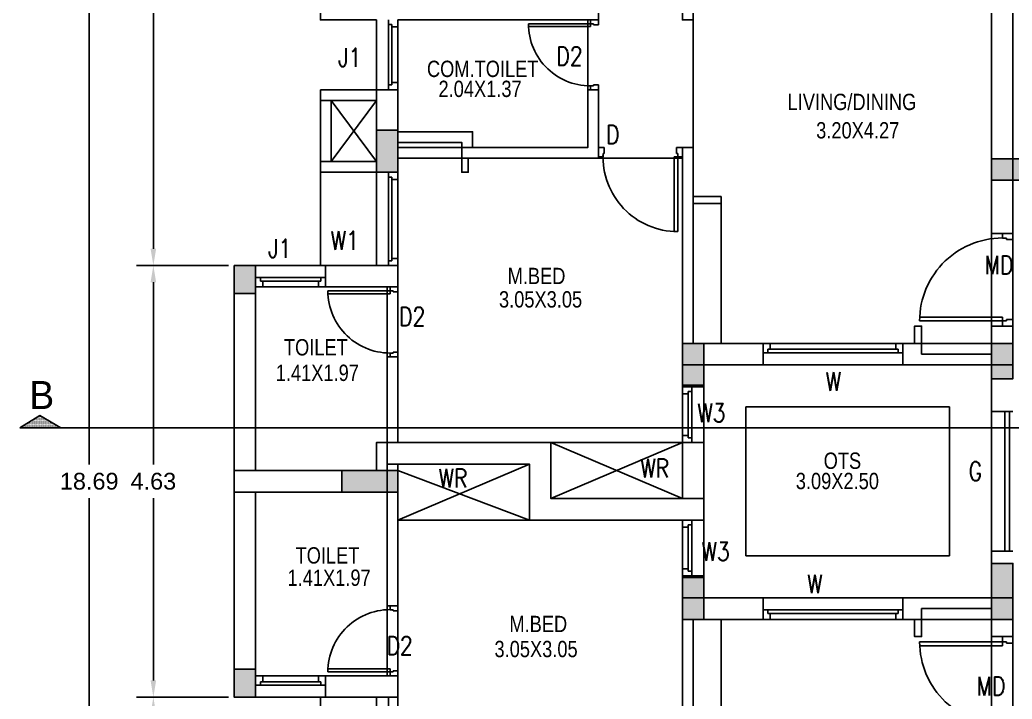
# Model space of a CAD drawing. Header units: metres. Extents: x 10 to 343, y 349 to 530.
# Drawn here: x 254.17 to 264.81, y 434.47 to 441.76 of the extents above; entities that cross this region are included whole.
import ezdxf

# ---------------------------------------------------------------- set-up
doc = ezdxf.new("R2010")
doc.units = ezdxf.units.M
for name, pattern in [('CENTER2', [1.125, 0.75, -0.125, 0.125, -0.125]), ('DASHED2', [0.375, 0.25, -0.125]), ('HIDDEN', [0.375, 0.25, -0.125])]:
    doc.linetypes.add(name, pattern=pattern)
for name, color, linetype in [('BLK_2_FLR_1_BLT_UP_AREA', 7, 'Continuous'), ('BLK_2_FLR_1_BLT_UP_AREA_DEDUCT', 7, 'Continuous'), ('BLK_2_FLR_1_CARPET_AREA', 25, 'Continuous'), ('BLK_2_FLR_1_REGULAR_ROOM_1', 1, 'Continuous'), ('BLK_2_FLR_1_REGULAR_ROOM_2', 1, 'Continuous'), ('BLK_2_FLR_1_UNITFA_4', 234, 'Continuous'), ('BLK_2_FLR_1_UNITFA_6', 234, 'Continuous'), ('BLK_2_FLR_1_WC_BATH_1', 223, 'Continuous'), ('BLK_2_FLR_2_BLT_UP_AREA', 7, 'Continuous'), ('BLK_2_FLR_2_BLT_UP_AREA_DEDUCT', 7, 'Continuous'), ('BLK_2_FLR_2_CARPET_AREA', 25, 'Continuous'), ('BLK_2_FLR_2_REGULAR_ROOM_1', 1, 'Continuous'), ('BLK_2_FLR_2_REGULAR_ROOM_2', 1, 'Continuous'), ('BLK_2_FLR_2_UNITFA_10', 234, 'Continuous'), ('BLK_2_FLR_2_UNITFA_8', 234, 'Continuous'), ('BLK_2_FLR_2_WC_BATH_1', 223, 'Continuous'), ('BLK_2_FLR_3_BLT_UP_AREA', 7, 'Continuous'), ('BLK_2_FLR_3_BLT_UP_AREA_DEDUCT', 7, 'Continuous'), ('BLK_2_FLR_3_CARPET_AREA', 25, 'Continuous'), ('BLK_2_FLR_3_REGULAR_ROOM_1', 1, 'Continuous'), ('BLK_2_FLR_3_REGULAR_ROOM_2', 1, 'Continuous'), ('BLK_2_FLR_3_UNITFA_12', 234, 'Continuous'), ('BLK_2_FLR_3_UNITFA_14', 234, 'Continuous'), ('BLK_2_FLR_3_WC_BATH_1', 223, 'Continuous'), ('BLK_2_FLR_4_BLT_UP_AREA', 7, 'Continuous'), ('BLK_2_FLR_4_BLT_UP_AREA_DEDUCT', 7, 'Continuous'), ('BLK_2_FLR_4_CARPET_AREA', 25, 'Continuous'), ('BLK_2_FLR_4_REGULAR_ROOM_1', 1, 'Continuous'), ('BLK_2_FLR_4_REGULAR_ROOM_2', 1, 'Continuous'), ('BLK_2_FLR_4_UNITFA_16', 234, 'Continuous'), ('BLK_2_FLR_4_UNITFA_18', 234, 'Continuous'), ('BLK_2_FLR_4_WC_BATH_1', 223, 'Continuous'), ('S-COLUMN HATCH', 35, 'HIDDEN'), ('S-COLUMN LINE', 41, 'HIDDEN')]:
    doc.layers.add(name, color=color, linetype=linetype)
doc.styles.add('m', font='micross.ttf', dxfattribs={"width": 0.9, "height": 350})
doc.styles.get("Standard").update_dxf_attribs({"font": 'arial.ttf'})
doc.styles.add('style10', font='micross.ttf', dxfattribs={"width": 0.8, "height": 150})
doc.styles.add('style13', font='romans.shx', dxfattribs={"width": 0.75, "height": 250})
doc.dimstyles.get("Standard").update_dxf_attribs({"dimtxt": 0.18, "dimasz": 0.18, "dimexe": 0.18, "dimexo": 0.0625, "dimgap": 0.09, "dimtad": 0, "dimtih": 1, "dimtoh": 1, "dimzin": 0, "dimdsep": 46, "dimtxsty": 'Standard', "dimcen": 0.09, "dimadec": 0, "dimazin": 0, "dimtfac": 1, "dimtofl": 0, "dimtmove": 0, "dimatfit": 3, "dimfxl": 0, "dimtolj": 1, "dimtzin": 0, "dimarcsym": 0})

# ---------------------------------------------------------------- blocks, each defined once
blk = doc.blocks.new('A$C2FFF6C69')
at = {"layer": 'S-COLUMN HATCH', "linetype": 'ByBlock'}
for points in [[(0, -5030), (230, -5030), (230, -4580), (0, -4580)], [(6975, -4885), (6975, -5115), (6595, -5115), (6595, -4885)], [(-1525, -6030), (-1295, -6030), (-1295, -6330), (-1525, -6330)], [(3510, -7315), (3280, -7315), (3280, -6865), (3510, -6865)], [(6825, -7245), (6595, -7245), (6595, -6865), (6825, -6865)], [(230, -8230), (-370, -8230), (-370, -8460), (115, -8460), (230, -8460)], [(6825, -9825), (6825, -9225), (6595, -9225), (6595, -9710), (6595, -9825)], [(3510, -9825), (3280, -9825), (3280, -9375), (3510, -9375)], [(-1525, -10360), (-1295, -10360), (-1295, -10660), (-1525, -10660)]]:
    blk.add_hatch(color=256, dxfattribs=at).paths.add_polyline_path(points)
at = {"layer": 'S-COLUMN LINE', "linetype": 'ByBlock'}
for points in [[(0, -5030), (230, -5030), (230, -4580), (0, -4580)], [(6975, -5115), (6975, -4885), (6595, -4885), (6595, -5115)], [(-1525, -6030), (-1295, -6030), (-1295, -6330), (-1525, -6330)], [(3510, -7315), (3280, -7315), (3280, -6865), (3510, -6865)], [(6595, -7245), (6825, -7245), (6825, -6865), (6595, -6865)], [(-370, -8460), (-370, -8230), (230, -8230), (230, -8460)], [(6595, -9225), (6825, -9225), (6825, -9825), (6595, -9825)], [(3510, -9825), (3280, -9825), (3280, -9375), (3510, -9375)], [(-1525, -10360), (-1295, -10360), (-1295, -10660), (-1525, -10660)]]:
    blk.add_lwpolyline(points, close=True, dxfattribs=at)
blk = doc.blocks.new('*D6')
at = {"color": 0, "lineweight": -2, "ltscale": 400}
for p, q in [((256.407, 446.152), (255.423, 446.152)), ((255.603, 445.972), (255.603, 442.819)), ((255.603, 439.302), (255.603, 442.455)), ((256.407, 439.122), (255.423, 439.122))]:
    blk.add_line(p, q, dxfattribs=at)
at = {"color": 0, "ltscale": 400}
for points in [[(255.573, 445.972), (255.633, 445.972), (255.603, 446.152)], [(255.573, 439.302), (255.633, 439.302), (255.603, 439.122)]]:
    blk.add_solid(points, dxfattribs=at)
at = {"layer": 'Defpoints', "color": 0, "ltscale": 400}
for p in [(256.47, 446.152), (255.603, 439.122), (256.47, 439.122)]:
    blk.add_point(p, dxfattribs=at)
at = {"color": 0, "ltscale": 400, "insert": (255.603, 442.637), "char_height": 0.18, "attachment_point": 5}
blk.add_mtext('\\A1;7.03', dxfattribs=at)
blk = doc.blocks.new('*D41')
at = {"color": 0, "lineweight": -2, "ltscale": 400}
for p, q in [((256.407, 439.122), (255.423, 439.122)), ((255.603, 438.942), (255.603, 436.989)), ((255.603, 434.672), (255.603, 436.625)), ((256.407, 434.492), (255.423, 434.492))]:
    blk.add_line(p, q, dxfattribs=at)
at = {"color": 0, "ltscale": 400}
for points in [[(255.573, 438.942), (255.633, 438.942), (255.603, 439.122)], [(255.573, 434.672), (255.633, 434.672), (255.603, 434.492)]]:
    blk.add_solid(points, dxfattribs=at)
at = {"layer": 'Defpoints', "color": 0, "ltscale": 400}
for p in [(255.603, 439.122), (256.47, 439.122), (256.47, 434.492)]:
    blk.add_point(p, dxfattribs=at)
at = {"color": 0, "ltscale": 400, "insert": (255.603, 436.807), "char_height": 0.18, "attachment_point": 5}
blk.add_mtext('\\A1;4.63', dxfattribs=at)
blk = doc.blocks.new('*D7')
at = {"color": 0, "lineweight": -2, "ltscale": 400}
for p, q in [((256.407, 446.152), (254.735, 446.152)), ((254.915, 445.972), (254.915, 436.989)), ((254.915, 427.642), (254.915, 436.625)), ((256.407, 427.462), (254.735, 427.462))]:
    blk.add_line(p, q, dxfattribs=at)
at = {"color": 0, "ltscale": 400}
for points in [[(254.885, 445.972), (254.945, 445.972), (254.915, 446.152)], [(254.885, 427.642), (254.945, 427.642), (254.915, 427.462)]]:
    blk.add_solid(points, dxfattribs=at)
at = {"layer": 'Defpoints', "color": 0, "ltscale": 400}
for p in [(256.47, 446.152), (254.915, 427.462), (256.47, 427.462)]:
    blk.add_point(p, dxfattribs=at)
at = {"color": 0, "ltscale": 400, "insert": (254.915, 436.807), "char_height": 0.18, "attachment_point": 5}
blk.add_mtext('\\A1;18.69', dxfattribs=at)
blk = doc.blocks.new('*D50')
at = {"color": 0, "lineweight": -2, "ltscale": 400}
for p, q in [((256.407, 434.492), (255.423, 434.492)), ((255.603, 434.312), (255.603, 431.659)), ((255.603, 428.642), (255.603, 431.295)), ((256.407, 428.462), (255.423, 428.462))]:
    blk.add_line(p, q, dxfattribs=at)
at = {"color": 0, "ltscale": 400}
for points in [[(255.573, 434.312), (255.633, 434.312), (255.603, 434.492)], [(255.573, 428.642), (255.633, 428.642), (255.603, 428.462)]]:
    blk.add_solid(points, dxfattribs=at)
at = {"layer": 'Defpoints', "color": 0, "ltscale": 400}
for p in [(256.47, 434.492), (255.603, 428.462), (256.47, 428.462)]:
    blk.add_point(p, dxfattribs=at)
at = {"color": 0, "ltscale": 400, "insert": (255.603, 431.477), "char_height": 0.18, "attachment_point": 5}
blk.add_mtext('\\A1;6.03', dxfattribs=at)

msp = doc.modelspace()

# ---------------------------------------------------------------- hatches: boundary and pattern name
at = {"ltscale": 400}
h = msp.add_hatch(dxfattribs=at)
h.set_pattern_fill('DOTS', color=256, scale=0.1, angle=360, style=0)
h.set_pattern_definition([(1e-14, (350.114113, 454.785127), (0.003125, 0.00625), [0, -0.00625])])
h.paths.add_polyline_path([(254.3845, 437.5124), (254.1712, 437.3814), (254.6107, 437.3814)])

# ---------------------------------------------------------------- linework, layer by layer
for p, q in [((264.5897, 442.7867), (264.5897, 439.4667)), ((257.9947, 441.0067), (257.3947, 441.0067)), ((257.3947, 441.0067), (257.3947, 440.8917)), ((258.2247, 441.0067), (257.9947, 441.0067)), ((257.9947, 441.0067), (257.9947, 440.1217)), ((258.2247, 441.0067), (258.2247, 440.3867)), ((260.2597, 441.0067), (260.2597, 440.3867)), ((260.3747, 441.0067), (260.2597, 441.0067)), ((260.3747, 441.0067), (260.3747, 440.3867)), ((257.3947, 440.8917), (257.9947, 440.8917)), ((259.0247, 440.5567), (258.2247, 440.5567)), ((259.0247, 440.5567), (259.0247, 440.3867)), ((258.9097, 440.4417), (258.2247, 440.4417)), ((258.9097, 440.4417), (258.9097, 440.1217)), ((260.2597, 440.3867), (259.0247, 440.3867)), ((260.3747, 440.3867), (260.3747, 440.2717)), ((260.3747, 440.3867), (260.3747, 440.3867)), ((261.2747, 440.3867), (261.2747, 437.8217)), ((261.2747, 440.3867), (261.3897, 440.3867)), ((261.3897, 440.3867), (261.3897, 438.2867)), ((258.2247, 440.1217), (258.2247, 440.2717)), ((260.3747, 440.2717), (258.9097, 440.2717)), ((258.9797, 440.2717), (258.9797, 440.1217)), ((257.3947, 440.1217), (257.3947, 440.2367)), ((257.3947, 440.2367), (257.9947, 440.2367)), ((258.2247, 440.1217), (257.3947, 440.1217)), ((258.9097, 440.1217), (258.9797, 440.1217)), ((261.3897, 439.8617), (261.6897, 439.8617)), ((261.6897, 439.7867), (261.6897, 439.8617)), ((261.3897, 439.7867), (261.6897, 439.7867)), ((264.5897, 439.4667), (264.8197, 439.4667)), ((256.4697, 434.4917), (256.4697, 439.1217)), ((256.6997, 439.1217), (256.4697, 439.1217)), ((256.6997, 436.9217), (256.6997, 439.1217)), ((257.4497, 439.1217), (257.4497, 438.8917)), ((258.2247, 439.1217), (257.4497, 439.1217)), ((258.2247, 438.8917), (258.2247, 439.1217)), ((258.2247, 438.8917), (257.4497, 438.8917)), ((261.3897, 438.2867), (262.1397, 438.2867)), ((262.1397, 438.0567), (262.1397, 438.2867)), ((263.6397, 438.0567), (263.6397, 438.2867)), ((263.6397, 438.2867), (263.8397, 438.2867)), ((258.1097, 437.2217), (258.1097, 438.1417)), ((258.1097, 438.1417), (258.2247, 438.1417)), ((258.2247, 437.2217), (258.2247, 438.1417)), ((261.2747, 438.0567), (262.1397, 438.0567)), ((261.5047, 437.8217), (261.5047, 438.0567)), ((263.6397, 438.0567), (264.8197, 438.0567)), ((264.5897, 437.9567), (264.5897, 438.0567)), ((261.2747, 437.8217), (261.5047, 437.8217)), ((264.5897, 436.0567), (264.5897, 437.5567)), ((264.5897, 437.5567), (264.8197, 437.5567)), ((264.7322, 436.0567), (264.7322, 437.5567)), ((264.7822, 436.0567), (264.7822, 437.5567)), ((258.1097, 437.2217), (257.9947, 437.2217)), ((257.9947, 437.2217), (257.9947, 436.9217)), ((259.8647, 437.2217), (258.2247, 437.2217)), ((259.8647, 436.6217), (259.8647, 437.2217)), ((259.8647, 437.2217), (261.2747, 437.2217)), ((261.2747, 436.6217), (261.2747, 437.2217)), ((261.2747, 437.2217), (261.5047, 437.2217)), ((261.2747, 437.2217), (261.5047, 437.2217)), ((261.2747, 437.2217), (261.2747, 437.2217)), ((261.2747, 437.2217), (261.5047, 437.2217)), ((261.5047, 436.3917), (261.5047, 437.2217)), ((258.2247, 436.3917), (258.2247, 436.9917)), ((259.6347, 436.9917), (258.2247, 436.9917)), ((259.6347, 436.3917), (259.6347, 436.9917)), ((258.1097, 436.9217), (256.6997, 436.9217)), ((256.6997, 434.4917), (256.6997, 436.6917)), ((258.1097, 436.6917), (256.6997, 436.6917)), ((258.1097, 435.4717), (258.1097, 436.6917)), ((259.8647, 436.6217), (261.2747, 436.6217)), ((258.2247, 435.4717), (258.2247, 436.3917)), ((259.6347, 436.3917), (258.2247, 436.3917)), ((258.2247, 436.3917), (258.2247, 436.3917)), ((259.6347, 436.3917), (261.2747, 436.3917)), ((261.2747, 436.3917), (261.5047, 436.3917)), ((261.2747, 436.3917), (261.2747, 436.3917)), ((264.5897, 436.0567), (264.5897, 435.5567)), ((264.5897, 436.0567), (264.8197, 436.0567)), ((264.5897, 435.3267), (264.5897, 436.0567)), ((261.2747, 435.7917), (261.5047, 435.7917)), ((261.2747, 435.7917), (261.2747, 435.3267)), ((261.5047, 435.7917), (261.5047, 435.5567)), ((261.2747, 433.2267), (261.2747, 435.5567)), ((261.2747, 435.5567), (262.1397, 435.5567)), ((262.1397, 435.5567), (262.1397, 435.3267)), ((262.1397, 435.5567), (262.1397, 435.3267)), ((263.6397, 435.5567), (264.5897, 435.5567)), ((263.6397, 435.5567), (263.6397, 435.3267)), ((263.6397, 435.5567), (263.6397, 435.3267)), ((258.2247, 435.4717), (258.1097, 435.4717)), ((258.1097, 435.4717), (258.1097, 434.7217)), ((261.3897, 433.2267), (261.3897, 435.3267)), ((261.3897, 435.3267), (262.1397, 435.3267)), ((263.6397, 435.3267), (263.7647, 435.3267)), ((257.4497, 434.4917), (257.4497, 434.7217)), ((258.2247, 434.7217), (257.4497, 434.7217)), ((258.2247, 434.7217), (258.2247, 434.4917)), ((256.6997, 434.4917), (256.4697, 434.4917)), ((258.2247, 434.4917), (257.4497, 434.4917))]:
    msp.add_line(p, q, dxfattribs=at)
for p, q in [((257.9947, 441.0067), (257.9947, 441.7567)), ((258.2247, 441.0067), (258.2247, 441.7567)), ((260.2914, 441.715), (260.2914, 441.7567)), ((260.3747, 441.7567), (260.3747, 441.7046)), ((258.1608, 441.7055), (258.1225, 441.7055)), ((258.2247, 441.68), (258.1608, 441.68)), ((260.2914, 441.715), (259.624, 441.715)), ((260.2914, 441.6837), (259.6247, 441.6837)), ((260.3226, 441.715), (260.2914, 441.715)), ((260.2914, 441.715), (260.2914, 441.6837)), ((260.3226, 441.715), (260.3226, 441.7046)), ((260.3747, 441.7046), (260.3226, 441.7046)), ((258.1608, 441.0578), (258.1225, 441.0578)), ((258.2247, 441.0833), (258.1608, 441.0833)), ((260.2914, 441.0483), (260.2914, 441.0067)), ((260.3226, 441.0483), (260.2914, 441.0483)), ((260.3226, 441.0483), (260.3226, 441.0587)), ((260.3747, 441.0587), (260.3226, 441.0587)), ((260.3747, 441.0067), (260.3747, 441.0587)), ((260.3747, 440.3867), (260.4372, 440.3867)), ((260.4372, 440.3867), (260.4372, 440.3242)), ((261.2122, 440.3867), (261.2122, 440.3242)), ((261.2747, 440.3867), (261.2122, 440.3867)), ((260.4247, 440.2867), (260.3747, 440.2867)), ((260.4247, 440.3242), (260.4372, 440.3242)), ((260.4247, 440.3242), (260.4247, 440.2867)), ((261.2247, 440.2867), (261.1872, 440.2867)), ((261.1872, 440.2867), (261.1872, 439.4867)), ((261.2247, 440.3242), (261.2122, 440.3242)), ((261.2247, 440.3242), (261.2247, 440.2867)), ((261.2247, 440.2867), (261.2247, 439.4858)), ((261.2247, 440.2867), (261.2747, 440.2867)), ((257.9947, 439.1217), (257.9947, 440.1217)), ((258.1225, 439.1217), (258.1225, 440.1217)), ((258.1608, 440.0705), (258.1225, 440.0705)), ((258.1608, 439.1728), (258.1608, 440.0705)), ((258.2247, 439.1217), (258.2247, 440.1217)), ((258.2247, 440.045), (258.1608, 440.045)), ((264.7086, 439.4161), (264.7086, 439.4717)), ((264.7503, 439.4161), (264.7086, 439.4161)), ((264.7503, 439.4161), (264.7503, 439.4022)), ((264.8197, 439.4022), (264.7503, 439.4022)), ((256.6997, 439.1217), (257.4497, 439.1217)), ((258.1608, 439.1728), (258.1225, 439.1728)), ((258.2247, 439.1983), (258.1608, 439.1983)), ((256.7508, 438.9555), (256.7508, 438.9939)), ((257.3986, 438.9555), (257.3986, 438.9939)), ((256.6997, 438.8917), (257.4497, 438.8917)), ((256.7764, 438.8917), (256.7764, 438.9555)), ((257.373, 438.8917), (257.373, 438.9555)), ((258.1414, 438.85), (258.1414, 438.8917)), ((258.2247, 438.8917), (258.2247, 438.8396)), ((258.1414, 438.85), (257.474, 438.85)), ((258.1414, 438.8187), (257.4747, 438.8187)), ((258.1726, 438.85), (258.1414, 438.85)), ((258.1414, 438.85), (258.1414, 438.8187)), ((258.1726, 438.85), (258.1726, 438.8396)), ((258.2247, 438.8396), (258.1726, 438.8396)), ((264.7086, 438.5689), (263.8197, 438.5689)), ((264.7086, 438.5272), (264.7086, 438.5689)), ((264.7086, 438.5272), (263.8187, 438.5272)), ((264.7086, 438.5272), (264.7086, 438.4717)), ((264.7503, 438.5272), (264.7086, 438.5272)), ((264.7503, 438.5272), (264.7503, 438.5411)), ((264.8197, 438.5411), (264.7503, 438.5411)), ((262.1397, 438.2867), (263.6397, 438.2867)), ((262.2164, 438.2867), (262.2164, 438.2228)), ((263.563, 438.2867), (263.563, 438.2228)), ((258.1414, 438.1833), (258.1414, 438.1417)), ((258.1726, 438.1833), (258.1414, 438.1833)), ((258.1726, 438.1833), (258.1726, 438.1937)), ((258.2247, 438.1937), (258.1726, 438.1937)), ((258.2247, 438.1417), (258.2247, 438.1937)), ((262.1397, 438.1844), (263.6397, 438.1844)), ((262.1908, 438.2228), (263.5886, 438.2228)), ((262.1908, 438.2228), (262.1908, 438.1844)), ((263.5886, 438.2228), (263.5886, 438.1844)), ((262.1397, 438.0567), (263.6397, 438.0567)), ((261.2747, 437.2217), (261.2747, 437.8217)), ((261.3769, 437.2217), (261.3769, 437.8217)), ((261.5047, 437.2217), (261.5047, 437.8217)), ((261.2747, 437.745), (261.3386, 437.745)), ((261.3386, 437.2728), (261.3386, 437.7705)), ((261.3386, 437.7705), (261.3769, 437.7705)), ((261.2747, 437.2983), (261.3386, 437.2983)), ((261.3386, 437.2728), (261.3769, 437.2728)), ((261.2747, 436.3917), (261.2747, 435.5567)), ((261.3386, 436.3405), (261.3386, 435.8419)), ((261.3386, 436.3405), (261.3769, 436.3405)), ((261.3769, 436.3917), (261.3769, 435.7917)), ((261.5047, 436.3917), (261.5047, 435.7917)), ((261.2747, 436.315), (261.3386, 436.315)), ((261.2747, 435.8675), (261.3386, 435.8675)), ((261.3386, 435.8419), (261.3769, 435.8419)), ((262.1397, 435.5567), (263.6397, 435.5567)), ((258.1414, 435.43), (258.1414, 435.4717)), ((258.1726, 435.43), (258.1414, 435.43)), ((258.1726, 435.43), (258.1726, 435.4196)), ((258.2247, 435.4196), (258.1726, 435.4196)), ((258.2247, 435.4717), (258.2247, 435.4196)), ((262.1397, 435.4289), (263.6397, 435.4289)), ((262.1908, 435.3905), (262.1908, 435.4289)), ((262.1908, 435.3905), (263.5886, 435.3905)), ((262.2164, 435.3267), (262.2164, 435.3905)), ((263.563, 435.3267), (263.563, 435.3905)), ((263.5886, 435.3905), (263.5886, 435.4289)), ((262.1397, 435.3267), (263.6397, 435.3267)), ((264.7086, 435.0861), (263.8187, 435.0861)), ((264.7086, 435.0861), (264.7086, 435.1417)), ((264.7503, 435.0861), (264.7086, 435.0861)), ((264.7086, 435.0861), (264.7086, 435.0444)), ((264.7503, 435.0861), (264.7503, 435.0722)), ((264.8197, 435.0722), (264.7503, 435.0722)), ((264.7086, 435.0444), (263.8197, 435.0444)), ((258.1414, 434.7633), (257.474, 434.7633)), ((258.1414, 434.7946), (257.4747, 434.7946)), ((258.1414, 434.7633), (258.1414, 434.7946)), ((258.1414, 434.7633), (258.1414, 434.7217)), ((258.1726, 434.7633), (258.1414, 434.7633)), ((258.1726, 434.7633), (258.1726, 434.7737)), ((258.2247, 434.7737), (258.1726, 434.7737)), ((258.2247, 434.7217), (258.2247, 434.7737)), ((256.6997, 434.7217), (257.4497, 434.7217)), ((256.7508, 434.6578), (256.7508, 434.6194)), ((256.7764, 434.7217), (256.7764, 434.6578)), ((257.373, 434.7217), (257.373, 434.6578)), ((257.3986, 434.6578), (257.3986, 434.6194)), ((256.6997, 434.4917), (257.4497, 434.4917)), ((257.9947, 434.4917), (257.9947, 433.4917)), ((258.1225, 434.4917), (258.1225, 433.4917)), ((258.2247, 434.4917), (258.2247, 433.4917))]:
    msp.add_line(p, q)
at = {"linetype": 'DASHED2', "ltscale": 400}
for p, q in [((258.1225, 441.0067), (258.1225, 441.7567)), ((258.1608, 441.0578), (258.1608, 441.7055)), ((257.3947, 440.1217), (257.3947, 439.1217)), ((256.6997, 438.9939), (257.4497, 438.9939)), ((256.7508, 438.9555), (257.3986, 438.9555)), ((261.9547, 436.0067), (261.9547, 437.6067)), ((261.9547, 437.6067), (264.1397, 437.6067)), ((264.1397, 436.0067), (264.1397, 437.6067)), ((261.9547, 436.0067), (264.1397, 436.0067)), ((256.7508, 434.6578), (257.3986, 434.6578)), ((256.6997, 434.6194), (257.4497, 434.6194)), ((257.3947, 433.4917), (257.3947, 434.4917))]:
    msp.add_line(p, q, dxfattribs=at)
at = {"linetype": 'Continuous', "ltscale": 300}
for p, q in [((257.3947, 440.8917), (257.3947, 440.2367)), ((257.5097, 440.8917), (257.9947, 440.2367)), ((257.5097, 440.8917), (257.5097, 440.2367)), ((257.9947, 440.8917), (257.5097, 440.2367))]:
    msp.add_line(p, q, dxfattribs=at)
at = {"linetype": 'Continuous'}
for p, q in [((261.6897, 439.7867), (261.6897, 438.2867)), ((263.7647, 438.4717), (263.7647, 438.2867)), ((263.8397, 438.4717), (263.7647, 438.4717)), ((263.8397, 438.4717), (263.8397, 438.1717)), ((264.5897, 437.5567), (264.5897, 438.4717)), ((264.5897, 438.4717), (264.8197, 438.4717)), ((263.8397, 438.1717), (264.5897, 438.1717)), ((263.8397, 435.1417), (263.8397, 435.4417)), ((263.8397, 435.4417), (264.5897, 435.4417)), ((264.5897, 435.4417), (264.5897, 435.1417)), ((261.6897, 433.8267), (261.6897, 435.3267)), ((263.7647, 435.1417), (263.7647, 435.3267)), ((263.8397, 435.1417), (263.7647, 435.1417)), ((264.5897, 435.1417), (264.8197, 435.1417))]:
    msp.add_line(p, q, dxfattribs=at)
at = {"linetype": 'CENTER2', "ltscale": 400}
for p, q in [((277.7553, 437.3814), (254.1712, 437.3814)), ((261.2747, 437.2217), (259.8647, 436.6217)), ((259.8647, 437.2217), (261.2747, 436.6217)), ((259.6347, 436.9917), (258.2247, 436.3917)), ((258.2247, 436.9217), (259.6347, 436.3917))]:
    msp.add_line(p, q, dxfattribs=at)
at = {"ltscale": 400}
msp.add_lwpolyline([(254.1712, 437.3814), (254.3845, 437.5124), (254.6107, 437.3814)], dxfattribs=at)
at = {"linetype": 'HIDDEN', "ltscale": 400}
for centre, radius, start, end in [((261.2247, 440.2867), 0.8009, 177.31623, 270), ((264.7086, 438.5272), 0.8899, 87.31623, 180), ((258.1414, 434.7633), 0.6674, 87.31623, 180)]:
    msp.add_arc(centre, radius, start, end, dxfattribs=at)
at = {"linetype": 'HIDDEN', "ltscale": 400, "extrusion": (0, 0, -1)}
for centre, major_axis in [((260.2914, 441.715), (-0.4719, 0.4719)), ((258.1414, 438.85), (-0.4719, 0.4719)), ((264.7086, 435.0861), (-0.6292, 0.6292))]:
    msp.add_ellipse(centre, major_axis=major_axis, ratio=1, start_param=3.8801503, end_param=5.4977871, dxfattribs=at)
at = {"layer": 'BLK_2_FLR_1_BLT_UP_AREA', "color": 7}
msp.add_lwpolyline([(267.3397, 429.9762), (264.5897, 429.9767), (264.5897, 430.8267), (263.7547, 430.8267), (263.7547, 427.4617), (257.9947, 427.4617), (257.9947, 430.0417), (257.3947, 430.0417), (257.3947, 431.8567), (257.9947, 431.8567), (257.9947, 434.4917), (256.4697, 434.4917), (256.4697, 439.1217), (257.9947, 439.1217), (257.9947, 441.7567)], dxfattribs=at)
at = {"layer": 'BLK_2_FLR_1_BLT_UP_AREA_DEDUCT', "color": 7}
msp.add_lwpolyline([(261.5047, 438.0567), (264.5897, 438.0567), (264.5897, 435.5567), (261.5047, 435.5567)], close=True, dxfattribs=at)
at = {"layer": 'BLK_2_FLR_1_CARPET_AREA', "color": 7, "ltscale": 400}
for points in [[(258.2247, 441.7567), (258.2247, 440.5567), (259.0247, 440.5567), (259.0247, 440.3867), (260.2597, 440.3867), (260.2597, 441.0067), (260.3747, 441.0067), (260.3747, 440.2717), (258.9797, 440.2717), (258.9797, 440.1217), (258.9097, 440.1217), (258.9097, 440.4417), (258.2247, 440.4417), (258.2247, 438.8917), (256.6997, 438.8917), (256.6997, 436.9217), (257.9947, 436.9217), (257.9947, 437.2217), (258.1097, 437.2217), (258.1097, 438.1417), (258.2247, 438.1417), (258.2247, 437.2217), (259.8647, 437.2217), (259.8647, 436.6217), (261.2747, 436.6217), (261.2747, 440.3867), (261.3897, 440.3867), (261.3897, 439.8617), (261.6897, 439.8617), (261.6897, 439.7867), (261.3897, 439.7867), (261.3897, 438.2867), (263.7647, 438.2867), (263.7647, 438.4717), (263.8397, 438.4717), (263.8397, 438.1717), (264.5897, 438.1717), (264.5897, 439.4667), (264.5897, 442.5567)], [(261.2747, 433.2267), (261.2747, 436.3917), (259.6347, 436.3917), (259.6347, 436.9917), (258.2247, 436.9917), (258.2247, 435.4717), (258.1097, 435.4717), (258.1097, 436.6917), (256.6997, 436.6917), (256.6997, 434.7217), (258.2247, 434.7217), (258.2247, 433.1717)], [(264.5897, 431.0567), (264.5897, 435.1417), (264.5897, 435.4417), (263.8397, 435.4417), (263.8397, 435.1417), (263.7647, 435.1417), (263.7647, 435.3267), (261.3897, 435.3267), (261.3897, 433.8267)]]:
    msp.add_lwpolyline(points, dxfattribs=at)
at = {"layer": 'BLK_2_FLR_1_REGULAR_ROOM_1', "color": 1, "ltscale": 0.5}
for points in [[(261.3897, 438.2867), (264.5897, 438.2867), (264.5897, 442.5567), (261.3897, 442.5567)], [(261.3897, 431.0567), (264.5897, 431.0567), (264.5897, 435.3267), (261.3897, 435.3267)]]:
    msp.add_lwpolyline(points, close=True, dxfattribs=at)
at = {"layer": 'BLK_2_FLR_1_REGULAR_ROOM_2', "color": 1, "ltscale": 0.5}
for points in [[(258.2247, 437.2217), (261.2747, 437.2217), (261.2747, 440.2717), (258.2247, 440.2717)], [(258.2247, 433.3417), (261.2747, 433.3417), (261.2747, 436.3917), (258.2247, 436.3917)]]:
    msp.add_lwpolyline(points, close=True, dxfattribs=at)
at = {"layer": 'BLK_2_FLR_1_UNITFA_4', "color": 234, "ltscale": 0.5}
msp.add_lwpolyline([(258.1097, 436.6917), (258.1097, 436.9917), (259.6347, 436.9917), (259.6347, 436.3917), (261.5047, 436.3917), (261.5047, 438.0567), (264.8197, 438.0567), (264.8197, 442.7867), (263.7547, 442.7867), (263.7547, 446.1517), (257.9947, 446.1517), (257.9947, 443.5717), (257.3947, 443.5717), (257.3947, 441.7567), (257.9947, 441.7567), (257.9947, 439.1217), (256.4697, 439.1217), (256.4697, 436.6917), (258.1097, 436.6917), (258.1097, 436.6917)], close=True, dxfattribs=at)
at = {"layer": 'BLK_2_FLR_1_UNITFA_6', "color": 234, "ltscale": 0.5}
msp.add_lwpolyline([(263.7547, 427.4617), (263.7547, 430.8267), (264.8197, 430.8267), (264.8197, 435.5567), (261.5047, 435.5567), (261.5047, 436.6217), (259.8647, 436.6217), (259.8647, 437.2217), (257.9947, 437.2217), (257.9947, 436.9217), (256.4697, 436.9217), (256.4697, 434.4917), (257.9947, 434.4917), (257.9947, 431.8567), (257.3947, 431.8567), (257.3947, 430.0417), (257.9947, 430.0417), (257.9947, 427.4617), (263.7547, 427.4617)], close=True, dxfattribs=at)
at = {"layer": 'BLK_2_FLR_1_WC_BATH_1', "color": 223, "ltscale": 0.5}
for points in [[(260.2597, 441.7567), (260.2597, 440.3867), (258.2247, 440.3867), (258.2247, 441.7567)], [(256.6997, 438.8917), (258.1097, 438.8917), (258.1097, 436.9217), (256.6997, 436.9217)], [(256.6997, 436.6917), (258.1097, 436.6917), (258.1097, 434.7217), (256.6997, 434.7217)]]:
    msp.add_lwpolyline(points, close=True, dxfattribs=at)
at = {"layer": 'BLK_2_FLR_2_BLT_UP_AREA', "color": 7}
msp.add_lwpolyline([(267.3397, 429.9762), (264.5897, 429.9767), (264.5897, 430.8267), (263.7547, 430.8267), (263.7547, 427.4617), (257.9947, 427.4617), (257.9947, 430.0417), (257.3947, 430.0417), (257.3947, 431.8567), (257.9947, 431.8567), (257.9947, 434.4917), (256.4697, 434.4917), (256.4697, 439.1217), (257.9947, 439.1217), (257.9947, 441.7567), (257.3947, 441.7567), (257.3947, 443.5717)], dxfattribs=at)
at = {"layer": 'BLK_2_FLR_2_BLT_UP_AREA_DEDUCT', "color": 7}
msp.add_lwpolyline([(261.5047, 438.0567), (264.5897, 438.0567), (264.5897, 435.5567), (261.5047, 435.5567)], close=True, dxfattribs=at)
at = {"layer": 'BLK_2_FLR_2_CARPET_AREA', "color": 7, "ltscale": 400}
for points in [[(261.3897, 442.3367), (261.3897, 441.7567), (261.2747, 441.7567), (261.2747, 444.9217)], [(260.3747, 442.1717), (260.3747, 441.7567), (258.2247, 441.7567), (258.2247, 440.5567), (259.0247, 440.5567), (259.0247, 440.3867), (260.2597, 440.3867), (260.2597, 441.0067), (260.3747, 441.0067), (260.3747, 440.2717), (258.9797, 440.2717), (258.9797, 440.1217), (258.9097, 440.1217), (258.9097, 440.4417), (258.2247, 440.4417), (258.2247, 438.8917), (256.6997, 438.8917), (256.6997, 436.9217), (257.9947, 436.9217), (257.9947, 437.2217), (258.1097, 437.2217), (258.1097, 438.1417), (258.2247, 438.1417), (258.2247, 437.2217), (259.8647, 437.2217), (259.8647, 436.6217), (261.2747, 436.6217), (261.2747, 440.3867), (261.3897, 440.3867), (261.3897, 439.8617), (261.6897, 439.8617), (261.6897, 439.7867), (261.3897, 439.7867), (261.3897, 438.2867), (263.7647, 438.2867), (263.7647, 438.4717), (263.8397, 438.4717), (263.8397, 438.1717), (264.5897, 438.1717), (264.5897, 439.4667), (264.5897, 442.5567)], [(261.2747, 433.2267), (261.2747, 436.3917), (259.6347, 436.3917), (259.6347, 436.9917), (258.2247, 436.9917), (258.2247, 435.4717), (258.1097, 435.4717), (258.1097, 436.6917), (256.6997, 436.6917), (256.6997, 434.7217), (258.2247, 434.7217), (258.2247, 433.1717)], [(264.5897, 431.0567), (264.5897, 435.1417), (264.5897, 435.4417), (263.8397, 435.4417), (263.8397, 435.1417), (263.7647, 435.1417), (263.7647, 435.3267), (261.3897, 435.3267), (261.3897, 433.8267)]]:
    msp.add_lwpolyline(points, dxfattribs=at)
at = {"layer": 'BLK_2_FLR_2_REGULAR_ROOM_1', "color": 1, "ltscale": 0.5}
for points in [[(261.3897, 438.2867), (264.5897, 438.2867), (264.5897, 442.5567), (261.3897, 442.5567)], [(261.3897, 431.0567), (264.5897, 431.0567), (264.5897, 435.3267), (261.3897, 435.3267)]]:
    msp.add_lwpolyline(points, close=True, dxfattribs=at)
at = {"layer": 'BLK_2_FLR_2_REGULAR_ROOM_2', "color": 1, "ltscale": 0.5}
for points in [[(258.2247, 437.2217), (261.2747, 437.2217), (261.2747, 440.2717), (258.2247, 440.2717)], [(258.2247, 433.3417), (261.2747, 433.3417), (261.2747, 436.3917), (258.2247, 436.3917)]]:
    msp.add_lwpolyline(points, close=True, dxfattribs=at)
at = {"layer": 'BLK_2_FLR_2_UNITFA_10', "color": 234, "ltscale": 0.5}
msp.add_lwpolyline([(263.7547, 427.4617), (263.7547, 430.8267), (264.8197, 430.8267), (264.8197, 435.5567), (261.5047, 435.5567), (261.5047, 436.6217), (259.8647, 436.6217), (259.8647, 437.2217), (257.9947, 437.2217), (257.9947, 436.9217), (256.4697, 436.9217), (256.4697, 434.4917), (257.9947, 434.4917), (257.9947, 431.8567), (257.3947, 431.8567), (257.3947, 430.0417), (257.9947, 430.0417), (257.9947, 427.4617), (263.7547, 427.4617)], close=True, dxfattribs=at)
at = {"layer": 'BLK_2_FLR_2_UNITFA_8', "color": 234, "ltscale": 0.5}
msp.add_lwpolyline([(258.1097, 436.6917), (258.1097, 436.9917), (259.6347, 436.9917), (259.6347, 436.3917), (261.5047, 436.3917), (261.5047, 438.0567), (264.8197, 438.0567), (264.8197, 442.7867), (263.7547, 442.7867), (263.7547, 446.1517), (257.9947, 446.1517), (257.9947, 443.5717), (257.3947, 443.5717), (257.3947, 441.7567), (257.9947, 441.7567), (257.9947, 439.1217), (256.4697, 439.1217), (256.4697, 436.6917), (258.1097, 436.6917), (258.1097, 436.6917)], close=True, dxfattribs=at)
at = {"layer": 'BLK_2_FLR_2_WC_BATH_1', "color": 223, "ltscale": 0.5}
for points in [[(260.2597, 441.7567), (260.2597, 440.3867), (258.2247, 440.3867), (258.2247, 441.7567)], [(256.6997, 438.8917), (258.1097, 438.8917), (258.1097, 436.9217), (256.6997, 436.9217)], [(256.6997, 436.6917), (258.1097, 436.6917), (258.1097, 434.7217), (256.6997, 434.7217)]]:
    msp.add_lwpolyline(points, close=True, dxfattribs=at)
at = {"layer": 'BLK_2_FLR_3_BLT_UP_AREA', "color": 7}
msp.add_lwpolyline([(267.3397, 429.9762), (264.5897, 429.9767), (264.5897, 430.8267), (263.7547, 430.8267), (263.7547, 427.4617), (257.9947, 427.4617), (257.9947, 430.0417), (257.3947, 430.0417), (257.3947, 431.8567), (257.9947, 431.8567), (257.9947, 434.4917), (256.4697, 434.4917), (256.4697, 439.1217), (257.9947, 439.1217), (257.9947, 441.7567), (257.3947, 441.7567), (257.3947, 443.5717)], dxfattribs=at)
at = {"layer": 'BLK_2_FLR_3_BLT_UP_AREA_DEDUCT', "color": 7}
msp.add_lwpolyline([(261.5047, 438.0567), (264.5897, 438.0567), (264.5897, 435.5567), (261.5047, 435.5567)], close=True, dxfattribs=at)
at = {"layer": 'BLK_2_FLR_3_CARPET_AREA', "color": 7, "ltscale": 400}
for points in [[(261.3897, 442.3367), (261.3897, 441.7567), (261.2747, 441.7567), (261.2747, 444.9217)], [(260.3747, 442.1717), (260.3747, 441.7567), (258.2247, 441.7567), (258.2247, 440.5567), (259.0247, 440.5567), (259.0247, 440.3867), (260.2597, 440.3867), (260.2597, 441.0067), (260.3747, 441.0067), (260.3747, 440.2717), (258.9797, 440.2717), (258.9797, 440.1217), (258.9097, 440.1217), (258.9097, 440.4417), (258.2247, 440.4417), (258.2247, 438.8917), (256.6997, 438.8917), (256.6997, 436.9217), (257.9947, 436.9217), (257.9947, 437.2217), (258.1097, 437.2217), (258.1097, 438.1417), (258.2247, 438.1417), (258.2247, 437.2217), (259.8647, 437.2217), (259.8647, 436.6217), (261.2747, 436.6217), (261.2747, 440.3867), (261.3897, 440.3867), (261.3897, 439.8617), (261.6897, 439.8617), (261.6897, 439.7867), (261.3897, 439.7867), (261.3897, 438.2867), (263.7647, 438.2867), (263.7647, 438.4717), (263.8397, 438.4717), (263.8397, 438.1717), (264.5897, 438.1717), (264.5897, 439.4667), (264.5897, 442.5567)], [(261.2747, 433.2267), (261.2747, 436.3917), (259.6347, 436.3917), (259.6347, 436.9917), (258.2247, 436.9917), (258.2247, 435.4717), (258.1097, 435.4717), (258.1097, 436.6917), (256.6997, 436.6917), (256.6997, 434.7217), (258.2247, 434.7217), (258.2247, 433.1717)], [(264.5897, 431.0567), (264.5897, 435.1417), (264.5897, 435.4417), (263.8397, 435.4417), (263.8397, 435.1417), (263.7647, 435.1417), (263.7647, 435.3267), (261.3897, 435.3267), (261.3897, 433.8267)]]:
    msp.add_lwpolyline(points, dxfattribs=at)
at = {"layer": 'BLK_2_FLR_3_REGULAR_ROOM_1', "color": 1, "ltscale": 0.5}
for points in [[(261.3897, 438.2867), (264.5897, 438.2867), (264.5897, 442.5567), (261.3897, 442.5567)], [(261.3897, 431.0567), (264.5897, 431.0567), (264.5897, 435.3267), (261.3897, 435.3267)]]:
    msp.add_lwpolyline(points, close=True, dxfattribs=at)
at = {"layer": 'BLK_2_FLR_3_REGULAR_ROOM_2', "color": 1, "ltscale": 0.5}
for points in [[(258.2247, 437.2217), (261.2747, 437.2217), (261.2747, 440.2717), (258.2247, 440.2717)], [(258.2247, 433.3417), (261.2747, 433.3417), (261.2747, 436.3917), (258.2247, 436.3917)]]:
    msp.add_lwpolyline(points, close=True, dxfattribs=at)
at = {"layer": 'BLK_2_FLR_3_UNITFA_12', "color": 234, "ltscale": 0.5}
msp.add_lwpolyline([(258.1097, 436.6917), (258.1097, 436.9917), (259.6347, 436.9917), (259.6347, 436.3917), (261.5047, 436.3917), (261.5047, 438.0567), (264.8197, 438.0567), (264.8197, 442.7867), (263.7547, 442.7867), (263.7547, 446.1517), (257.9947, 446.1517), (257.9947, 443.5717), (257.3947, 443.5717), (257.3947, 441.7567), (257.9947, 441.7567), (257.9947, 439.1217), (256.4697, 439.1217), (256.4697, 436.6917), (258.1097, 436.6917), (258.1097, 436.6917)], close=True, dxfattribs=at)
at = {"layer": 'BLK_2_FLR_3_UNITFA_14', "color": 234, "ltscale": 0.5}
msp.add_lwpolyline([(263.7547, 427.4617), (263.7547, 430.8267), (264.8197, 430.8267), (264.8197, 435.5567), (261.5047, 435.5567), (261.5047, 436.6217), (259.8647, 436.6217), (259.8647, 437.2217), (257.9947, 437.2217), (257.9947, 436.9217), (256.4697, 436.9217), (256.4697, 434.4917), (257.9947, 434.4917), (257.9947, 431.8567), (257.3947, 431.8567), (257.3947, 430.0417), (257.9947, 430.0417), (257.9947, 427.4617), (263.7547, 427.4617)], close=True, dxfattribs=at)
at = {"layer": 'BLK_2_FLR_3_WC_BATH_1', "color": 223, "ltscale": 0.5}
for points in [[(260.2597, 441.7567), (260.2597, 440.3867), (258.2247, 440.3867), (258.2247, 441.7567)], [(256.6997, 438.8917), (258.1097, 438.8917), (258.1097, 436.9217), (256.6997, 436.9217)], [(256.6997, 436.6917), (258.1097, 436.6917), (258.1097, 434.7217), (256.6997, 434.7217)]]:
    msp.add_lwpolyline(points, close=True, dxfattribs=at)
at = {"layer": 'BLK_2_FLR_4_BLT_UP_AREA', "color": 7}
msp.add_lwpolyline([(267.3397, 429.9762), (264.5897, 429.9767), (264.5897, 430.8267), (263.7547, 430.8267), (263.7547, 427.4617), (257.9947, 427.4617), (257.9947, 430.0417), (257.3947, 430.0417), (257.3947, 431.8567), (257.9947, 431.8567), (257.9947, 434.4917), (256.4697, 434.4917), (256.4697, 439.1217), (257.9947, 439.1217), (257.9947, 441.7567)], dxfattribs=at)
at = {"layer": 'BLK_2_FLR_4_BLT_UP_AREA_DEDUCT', "color": 7}
msp.add_lwpolyline([(261.5047, 438.0567), (264.5897, 438.0567), (264.5897, 435.5567), (261.5047, 435.5567)], close=True, dxfattribs=at)
at = {"layer": 'BLK_2_FLR_4_CARPET_AREA', "color": 7, "ltscale": 400}
for points in [[(258.2247, 441.7567), (258.2247, 440.5567), (259.0247, 440.5567), (259.0247, 440.3867), (260.2597, 440.3867), (260.2597, 441.0067), (260.3747, 441.0067), (260.3747, 440.2717), (258.9797, 440.2717), (258.9797, 440.1217), (258.9097, 440.1217), (258.9097, 440.4417), (258.2247, 440.4417), (258.2247, 438.8917), (256.6997, 438.8917), (256.6997, 436.9217), (257.9947, 436.9217), (257.9947, 437.2217), (258.1097, 437.2217), (258.1097, 438.1417), (258.2247, 438.1417), (258.2247, 437.2217), (259.8647, 437.2217), (259.8647, 436.6217), (261.2747, 436.6217), (261.2747, 440.3867), (261.3897, 440.3867), (261.3897, 439.8617), (261.6897, 439.8617), (261.6897, 439.7867), (261.3897, 439.7867), (261.3897, 438.2867), (263.7647, 438.2867), (263.7647, 438.4717), (263.8397, 438.4717), (263.8397, 438.1717), (264.5897, 438.1717), (264.5897, 439.4667), (264.5897, 442.5567)], [(261.2747, 433.2267), (261.2747, 436.3917), (259.6347, 436.3917), (259.6347, 436.9917), (258.2247, 436.9917), (258.2247, 435.4717), (258.1097, 435.4717), (258.1097, 436.6917), (256.6997, 436.6917), (256.6997, 434.7217), (258.2247, 434.7217), (258.2247, 433.1717)], [(264.5897, 431.0567), (264.5897, 435.1417), (264.5897, 435.4417), (263.8397, 435.4417), (263.8397, 435.1417), (263.7647, 435.1417), (263.7647, 435.3267), (261.3897, 435.3267), (261.3897, 433.8267)]]:
    msp.add_lwpolyline(points, dxfattribs=at)
at = {"layer": 'BLK_2_FLR_4_REGULAR_ROOM_1', "color": 1, "ltscale": 0.5}
for points in [[(261.3897, 438.2867), (264.5897, 438.2867), (264.5897, 442.5567), (261.3897, 442.5567)], [(261.3897, 431.0567), (264.5897, 431.0567), (264.5897, 435.3267), (261.3897, 435.3267)]]:
    msp.add_lwpolyline(points, close=True, dxfattribs=at)
at = {"layer": 'BLK_2_FLR_4_REGULAR_ROOM_2', "color": 1, "ltscale": 0.5}
for points in [[(258.2247, 437.2217), (261.2747, 437.2217), (261.2747, 440.2717), (258.2247, 440.2717)], [(258.2247, 433.3417), (261.2747, 433.3417), (261.2747, 436.3917), (258.2247, 436.3917)]]:
    msp.add_lwpolyline(points, close=True, dxfattribs=at)
at = {"layer": 'BLK_2_FLR_4_UNITFA_16', "color": 234, "ltscale": 0.5}
msp.add_lwpolyline([(258.1097, 436.6917), (258.1097, 436.9917), (259.6347, 436.9917), (259.6347, 436.3917), (261.5047, 436.3917), (261.5047, 438.0567), (264.8197, 438.0567), (264.8197, 442.7867), (263.7547, 442.7867), (263.7547, 446.1517), (257.9947, 446.1517), (257.9947, 443.5717), (257.3947, 443.5717), (257.3947, 441.7567), (257.9947, 441.7567), (257.9947, 439.1217), (256.4697, 439.1217), (256.4697, 436.6917), (258.1097, 436.6917), (258.1097, 436.6917)], close=True, dxfattribs=at)
at = {"layer": 'BLK_2_FLR_4_UNITFA_18', "color": 234, "ltscale": 0.5}
msp.add_lwpolyline([(263.7547, 427.4617), (263.7547, 430.8267), (264.8197, 430.8267), (264.8197, 435.5567), (261.5047, 435.5567), (261.5047, 436.6217), (259.8647, 436.6217), (259.8647, 437.2217), (257.9947, 437.2217), (257.9947, 436.9217), (256.4697, 436.9217), (256.4697, 434.4917), (257.9947, 434.4917), (257.9947, 431.8567), (257.3947, 431.8567), (257.3947, 430.0417), (257.9947, 430.0417), (257.9947, 427.4617), (263.7547, 427.4617)], close=True, dxfattribs=at)
at = {"layer": 'BLK_2_FLR_4_WC_BATH_1', "color": 223, "ltscale": 0.5}
for points in [[(260.2597, 441.7567), (260.2597, 440.3867), (258.2247, 440.3867), (258.2247, 441.7567)], [(256.6997, 438.8917), (258.1097, 438.8917), (258.1097, 436.9217), (256.6997, 436.9217)], [(256.6997, 436.6917), (258.1097, 436.6917), (258.1097, 434.7217), (256.6997, 434.7217)]]:
    msp.add_lwpolyline(points, close=True, dxfattribs=at)

# ---------------------------------------------------------------- block references
at = {"ltscale": 400, "xscale": 0.001, "yscale": 0.001, "zscale": 0.001}
msp.add_blockref('A$C2FFF6C69', (257.9947, 445.1517), dxfattribs=at)
msp.add_blockref('A$C2FFF6C69', (257.9947, 445.1517), dxfattribs=at)
msp.add_blockref('A$C2FFF6C69', (257.9947, 445.1517), dxfattribs=at)
msp.add_blockref('A$C2FFF6C69', (257.9947, 445.1517), dxfattribs=at)

# ---------------------------------------------------------------- texts
for s, height, style, width, p in [('J1 ', 0.2, 'style13', 0.8, (257.5841, 441.2542)), (' D2', 0.2, 'style13', 0.8, (259.8139, 441.2681)), ('COM.TOILET', 0.175, 'm', 0.8, (258.5364, 441.1435)), ('2.04X1.37', 0.175, 'm', 0.8, (258.6601, 440.929)), ('LIVING/DINING', 0.175, 'm', 0.8, (262.4029, 440.789)), (' D', 0.2, 'style13', 0.8, (260.3471, 440.4273)), ('3.20X4.27', 0.175, 'm', 0.8, (262.7094, 440.4844)), (' W1', 0.2, 'style13', 0.8, (257.3947, 439.2894)), ('J1 ', 0.2, 'style13', 0.8, (256.8332, 439.205)), (' MD', 0.2, 'style13', 0.8, (264.4042, 439.0273)), ('M.BED ', 0.175, 'm', 0.8, (259.4017, 438.9223)), ('3.05X3.05', 0.175, 'm', 0.8, (259.3085, 438.6713)), (' D2', 0.2, 'style13', 0.8, (258.1275, 438.4741)), ('TOILET', 0.175, 'm', 0.8, (257.0027, 438.1572)), ('1.41X1.97', 0.175, 'm', 0.8, (256.9151, 437.8834)), ('W', 0.2, 'style13', 0.8, (262.8117, 437.7782)), ('B ', 0.3, 'style10', 0.95, (254.2735, 437.5825)), (' W3', 0.2, 'style13', 0.8, (261.3257, 437.4425)), ('OTS', 0.175, 'm', 0.8, (262.7898, 436.9408)), ('WR', 0.2, 'style13', 0.8, (260.8234, 436.8478)), ('G', 0.2, 'style13', 0.8, (264.3433, 436.815)), ('WR', 0.2, 'style13', 0.8, (258.6606, 436.74)), ('3.09X2.50', 0.175, 'm', 0.8, (262.491, 436.7231)), (' W3', 0.2, 'style13', 0.8, (261.3709, 435.956)), ('TOILET', 0.175, 'm', 0.8, (257.1274, 435.9255)), ('1.41X1.97', 0.175, 'm', 0.8, (257.0415, 435.6856)), (' W ', 0.2, 'style13', 0.8, (262.502, 435.6058)), ('M.BED ', 0.175, 'm', 0.8, (259.4203, 435.1898)), (' D2', 0.2, 'style13', 0.8, (257.9933, 434.9444)), ('3.05X3.05', 0.175, 'm', 0.8, (259.2604, 434.9211)), (' MD', 0.2, 'style13', 0.8, (264.3187, 434.5111))]:
    msp.add_text(s, height=height, dxfattribs=dict(style=style, width=width)).set_placement(p)

# ---------------------------------------------------------------- dimensions: what is measured, and where the dimension line sits
at = {"ltscale": 400}
for p1, p2, distance, picture, middle in [((256.4697, 446.1517), (256.4697, 427.4617), -1.5546, '*D7', (254.9151, 436.8067)), ((256.4697, 446.1517), (256.4697, 439.1217), -0.8668, '*D6', (255.6029, 442.6367)), ((256.4697, 434.4917), (256.4697, 439.1217), 0.8668, '*D41', (255.6029, 436.8067)), ((256.4697, 434.4917), (256.4697, 428.4617), -0.8668, '*D50', (255.6029, 431.4767))]:
    dim = msp.add_aligned_dim(p1=p1, p2=p2, distance=distance, dimstyle='Standard', dxfattribs=at)
    dim.commit()
    dim.dimension.update_dxf_attribs({"geometry": picture, "text_midpoint": middle})

doc.saveas('drawing.dxf')
